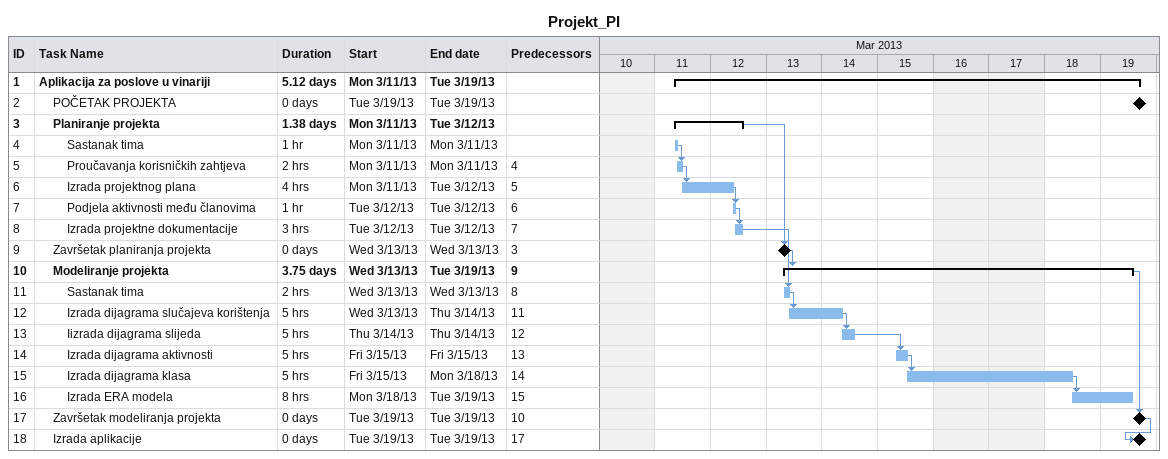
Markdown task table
Projekt_PI

| ID | Level | Task | Duration | Start | Finish | Predecessors |
|---|---|---|---|---|---|---|
| 1 | 1 | **Aplikacija za poslove u vinariji** | 5.12d | 2013-03-11 | 2013-03-19 |  |
| 2 | 2 | POČETAK PROJEKTA | 0d | 2013-03-19 | 2013-03-19 |  |
| 3 | 2 | **Planiranje projekta** | 1.38d | 2013-03-11 | 2013-03-12 |  |
| 4 | 3 | Sastanak tima | 1h | 2013-03-11 | 2013-03-11 |  |
| 5 | 3 | Proučavanja korisničkih zahtjeva | 2h | 2013-03-11 | 2013-03-11 | 4 |
| 6 | 3 | Izrada projektnog plana | 4h | 2013-03-11 | 2013-03-12 | 5 |
| 7 | 3 | Podjela aktivnosti među članovima | 1h | 2013-03-12 | 2013-03-12 | 6 |
| 8 | 3 | Izrada projektne dokumentacije | 3h | 2013-03-12 | 2013-03-12 | 7 |
| 9 | 2 | Završetak planiranja projekta | 0d | 2013-03-13 | 2013-03-13 | 3 |
| 10 | 2 | **Modeliranje projekta** | 3.75d | 2013-03-13 | 2013-03-19 | 9 |
| 11 | 3 | Sastanak tima | 2h | 2013-03-13 | 2013-03-13 | 8 |
| 12 | 3 | Izrada dijagrama slučajeva korištenja | 5h | 2013-03-13 | 2013-03-14 | 11 |
| 13 | 3 | Iizrada dijagrama slijeda | 5h | 2013-03-14 | 2013-03-14 | 12 |
| 14 | 3 | Izrada dijagrama aktivnosti | 5h | 2013-03-15 | 2013-03-15 | 13 |
| 15 | 3 | Izrada dijagrama klasa | 5h | 2013-03-15 | 2013-03-18 | 14 |
| 16 | 3 | Izrada ERA modela | 8h | 2013-03-18 | 2013-03-19 | 15 |
| 17 | 2 | Završetak modeliranja projekta | 0d | 2013-03-19 | 2013-03-19 | 10 |
| 18 | 2 | Izrada aplikacije | 0d | 2013-03-19 | 2013-03-19 | 17 |
